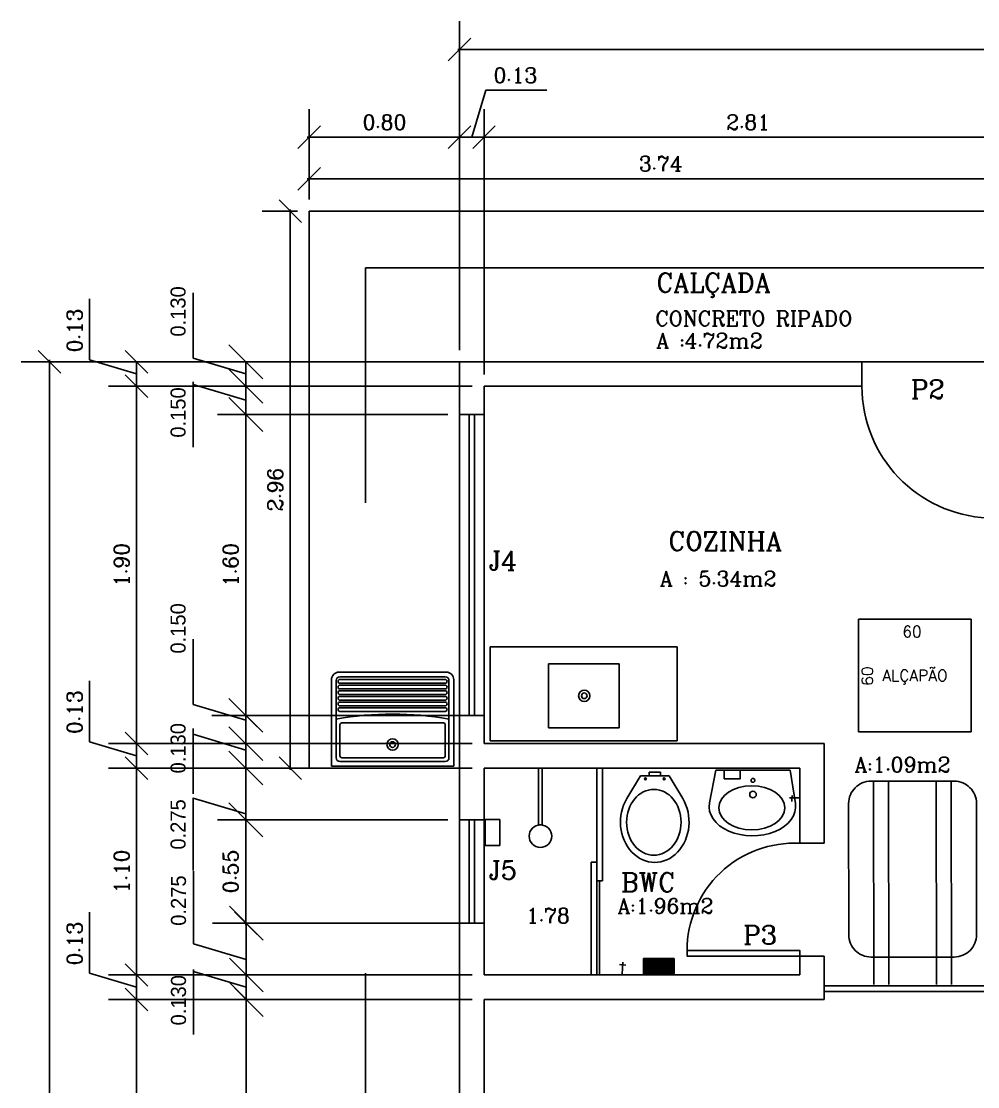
# Model space of a CAD drawing. Extents: x -49 to 264, y -41 to 22.
# Drawn here: x -48.51 to -43.42, y 14.95 to 20.61 of the extents above; entities that cross this region are included whole.
import ezdxf

# ---------------------------------------------------------------- set-up
doc = ezdxf.new("R2010")
doc.units = 0
doc.header["$LTSCALE"] = 20
doc.linetypes.add('DASHED2', pattern=[0.375, 0.25, -0.125])
doc.layers.get('0').update_dxf_attribs({"linetype": 'CONTINUOUS'})
doc.layers.get('DEFPOINTS').update_dxf_attribs({"linetype": 'CONTINUOUS'})
for name, color, linetype in [('CAIXADÁGUA', 244, 'CONTINUOUS'), ('COTA', 244, 'CONTINUOUS'), ('EQUIPAMENTOS', 1, 'CONTINUOUS'), ('JANELA', 1, 'CONTINUOUS'), ('MADEIRAMENTO', 1, 'CONTINUOUS'), ('PAREDE', 7, 'CONTINUOUS'), ('PIA', 1, 'CONTINUOUS'), ('PISO', 30, 'CONTINUOUS'), ('PORTA', 1, 'CONTINUOUS'), ('TANQUE', 1, 'CONTINUOUS'), ('TEXTO', 1, 'CONTINUOUS'), ('VASO', 1, 'CONTINUOUS'), ('VISTAL', 30, 'CONTINUOUS')]:
    doc.layers.add(name, color=color, linetype=linetype)
doc.styles.add('ROMANC', font='ROMANC.SHX')
doc.dimstyles.get("Standard").update_dxf_attribs({"dimtxt": 0.08, "dimasz": 0.12, "dimexe": 0.15, "dimexo": 0.0625, "dimgap": 0.04, "dimtad": 1, "dimzin": 0, "dimtxsty": 'ROMANC', "dimblk1": 'OBLIQUE', "dimblk2": 'OBLIQUE', "dimsah": 1, "dimcen": 0.09, "dimdle": 0.01, "dimclrd": 30, "dimclre": 30, "dimclrt": 244, "dimazin": 3, "dimtfac": 1, "dimtdec": 3, "dimtofl": 0, "dimtmove": 0, "dimatfit": 3, "dimtolj": 1, "dimtzin": 0})

# ---------------------------------------------------------------- blocks, each defined once
blk = doc.blocks.new('_OBLIQUE')
at = {"color": 0, "linetype": 'BYBLOCK'}
blk.add_line((-0.5, -0.5), (0.5, 0.5), dxfattribs=at)
blk = doc.blocks.new('*D241')
at = {"color": 30, "linetype": 'BYBLOCK'}
for p, q in [((-46.1428, 18.8044), (-48.5056, 18.8044)), ((-48.3556, 10.7944), (-48.3556, 18.8144)), ((-46.1428, 10.8044), (-48.5056, 10.8044))]:
    blk.add_line(p, q, dxfattribs=at)
at = {"layer": 'DEFPOINTS', "color": 0, "linetype": 'BYBLOCK'}
for p in [(-48.3556, 18.8044), (-46.0803, 18.8044), (-46.0803, 10.8044)]:
    blk.add_point(p, dxfattribs=at)
at = {"color": 30, "linetype": 'BYBLOCK', "xscale": 0.12, "yscale": 0.12, "zscale": 0.12}
for p, rotation in [((-48.3556, 18.8044), 90), ((-48.3556, 10.8044), 270)]:
    blk.add_blockref('_OBLIQUE', p, dxfattribs=dict(at, rotation=rotation))
at = {"color": 244, "linetype": 'BYBLOCK', "insert": (-48.4356, 14.8044), "char_height": 0.08, "attachment_point": 5, "rotation": 90, "style": 'ROMANC'}
blk.add_mtext('\\A1;8.00', dxfattribs=at)
blk = doc.blocks.new('*D235')
at = {"color": 30, "linetype": 'BYBLOCK'}
for p, q in [((-46.1068, 15.4144), (-48.0425, 15.4144)), ((-47.8925, 10.9244), (-47.8925, 15.4244))]:
    blk.add_line(p, q, dxfattribs=at)
at = {"layer": 'DEFPOINTS', "color": 0, "linetype": 'BYBLOCK'}
for p in [(-47.8925, 15.4144), (-46.0443, 15.4144), (-46.0443, 10.9344)]:
    blk.add_point(p, dxfattribs=at)
at = {"color": 30, "linetype": 'BYBLOCK', "xscale": 0.12, "yscale": 0.12, "zscale": 0.12}
for p, rotation in [((-47.8925, 15.4144), 90), ((-47.8925, 10.9344), 270)]:
    blk.add_blockref('_OBLIQUE', p, dxfattribs=dict(at, rotation=rotation))
at = {"color": 244, "linetype": 'BYBLOCK', "insert": (-47.9725, 13.1744), "char_height": 0.08, "attachment_point": 5, "rotation": 90, "style": 'ROMANC'}
blk.add_mtext('\\A1;4.48', dxfattribs=at)
blk = doc.blocks.new('*D275')
at = {"color": 30, "linetype": 'BYBLOCK'}
for p, q in [((11.7914, 13.0844), (12.4595, 13.0844)), ((12.3095, 13.0944), (12.3095, 10.9244)), ((11.7914, 10.9344), (12.4595, 10.9344)), ((-46.1743, 10.7419), (-46.1743, 9.2333)), ((-40.1743, 10.7419), (-40.1743, 9.2333)), ((-46.1843, 9.3833), (-40.1643, 9.3833))]:
    blk.add_line(p, q, dxfattribs=at)
at = {"layer": 'DEFPOINTS', "color": 0, "linetype": 'BYBLOCK'}
for p in [(22.4846, 17.9057), (22.6402, 17.9057), (6.4237, 15.5444), (8.1037, 15.5444), (8.1037, 15.5444), (22.6402, 15.4757), (11.4914, 13.0844), (11.4914, 10.9344), (12.3095, 10.9344), (-46.1743, 10.8044), (-40.1743, 10.8044), (-40.1743, 9.3833)]:
    blk.add_point(p, dxfattribs=at)
at = {"color": 30, "linetype": 'BYBLOCK', "xscale": 0.12, "yscale": 0.12, "zscale": 0.12}
for p, rotation in [((12.3095, 13.0844), 90), ((12.3095, 10.9344), 270), ((-46.1743, 9.3833), 180)]:
    blk.add_blockref('_OBLIQUE', p, dxfattribs=dict(at, rotation=rotation))
blk.add_blockref('_OBLIQUE', (-40.1743, 9.3833), dxfattribs=at)
at = {"color": 244, "linetype": 'BYBLOCK', "char_height": 0.08, "attachment_point": 5, "rotation": 90, "style": 'ROMANC'}
for s, insert in [('\\A1;2.43', (22.4046, 16.6907)), ('\\A1;2.15', (12.2295, 12.0094))]:
    blk.add_mtext(s, dxfattribs=dict(at, insert=insert))
at = {"color": 244, "linetype": 'BYBLOCK', "char_height": 0.08, "attachment_point": 5, "style": 'ROMANC'}
for s, insert in [('\\A1;1.68', (7.2637, 15.6244)), ('\\A1;6.00', (-43.1743, 9.4633))]:
    blk.add_mtext(s, dxfattribs=dict(at, insert=insert))
blk = doc.blocks.new('*D240')
at = {"color": 30, "linetype": 'BYBLOCK'}
for p, q in [((-48.1425, 18.8144), (-48.1425, 19.1382)), ((-47.8925, 18.7394), (-48.1425, 18.8144)), ((-46.2368, 18.8044), (-48.0425, 18.8044)), ((-47.8925, 18.6644), (-47.8925, 18.8044))]:
    blk.add_line(p, q, dxfattribs=at)
at = {"layer": 'DEFPOINTS', "color": 0, "linetype": 'BYBLOCK'}
for p in [(-47.8925, 18.8044), (-46.1743, 18.8044), (-46.0443, 18.6744)]:
    blk.add_point(p, dxfattribs=at)
at = {"color": 30, "linetype": 'BYBLOCK', "xscale": 0.12, "yscale": 0.12, "zscale": 0.12}
for p, rotation in [((-47.8925, 18.8044), 90), ((-47.8925, 18.6744), 270)]:
    blk.add_blockref('_OBLIQUE', p, dxfattribs=dict(at, rotation=rotation))
at = {"color": 244, "linetype": 'BYBLOCK', "insert": (-48.2225, 18.8544), "char_height": 0.08, "attachment_point": 4, "rotation": 90, "style": 'ROMANC'}
blk.add_mtext('\\A1;0.13', dxfattribs=at)
blk = doc.blocks.new('*D239')
at = {"color": 30, "linetype": 'BYBLOCK'}
for p, q in [((-46.1068, 18.6744), (-48.0425, 18.6744)), ((-47.8925, 16.7644), (-47.8925, 18.6844))]:
    blk.add_line(p, q, dxfattribs=at)
at = {"layer": 'DEFPOINTS', "color": 0, "linetype": 'BYBLOCK'}
for p in [(-47.8925, 18.6744), (-46.0443, 18.6744), (-46.0443, 16.7744)]:
    blk.add_point(p, dxfattribs=at)
at = {"color": 30, "linetype": 'BYBLOCK', "xscale": 0.12, "yscale": 0.12, "zscale": 0.12}
for p, rotation in [((-47.8925, 18.6744), 90), ((-47.8925, 16.7744), 270)]:
    blk.add_blockref('_OBLIQUE', p, dxfattribs=dict(at, rotation=rotation))
at = {"color": 244, "linetype": 'BYBLOCK', "insert": (-47.9725, 17.7244), "char_height": 0.08, "attachment_point": 5, "rotation": 90, "style": 'ROMANC'}
blk.add_mtext('\\A1;1.90', dxfattribs=at)
blk = doc.blocks.new('*D238')
at = {"color": 30, "linetype": 'BYBLOCK'}
for p, q in [((-48.1425, 16.7844), (-48.1425, 17.1082)), ((-47.8925, 16.7094), (-48.1425, 16.7844)), ((-46.1068, 16.7744), (-48.0425, 16.7744)), ((-47.8925, 16.6344), (-47.8925, 16.7744))]:
    blk.add_line(p, q, dxfattribs=at)
at = {"layer": 'DEFPOINTS', "color": 0, "linetype": 'BYBLOCK'}
for p in [(-47.8925, 16.7744), (-46.0443, 16.7744), (-46.0443, 16.6444)]:
    blk.add_point(p, dxfattribs=at)
at = {"color": 30, "linetype": 'BYBLOCK', "xscale": 0.12, "yscale": 0.12, "zscale": 0.12}
for p, rotation in [((-47.8925, 16.7744), 90), ((-47.8925, 16.6444), 270)]:
    blk.add_blockref('_OBLIQUE', p, dxfattribs=dict(at, rotation=rotation))
at = {"color": 244, "linetype": 'BYBLOCK', "insert": (-48.2225, 16.8244), "char_height": 0.08, "attachment_point": 4, "rotation": 90, "style": 'ROMANC'}
blk.add_mtext('\\A1;0.13', dxfattribs=at)
blk = doc.blocks.new('*D237')
at = {"color": 30, "linetype": 'BYBLOCK'}
for p, q in [((-47.8925, 15.5344), (-47.8925, 16.6544)), ((-46.1068, 16.6444), (-48.0425, 16.6444))]:
    blk.add_line(p, q, dxfattribs=at)
at = {"layer": 'DEFPOINTS', "color": 0, "linetype": 'BYBLOCK'}
for p in [(-47.8925, 16.6444), (-46.0443, 16.6444), (-46.0443, 15.5444)]:
    blk.add_point(p, dxfattribs=at)
at = {"color": 30, "linetype": 'BYBLOCK', "xscale": 0.12, "yscale": 0.12, "zscale": 0.12}
for p, rotation in [((-47.8925, 16.6444), 90), ((-47.8925, 15.5444), 270)]:
    blk.add_blockref('_OBLIQUE', p, dxfattribs=dict(at, rotation=rotation))
at = {"color": 244, "linetype": 'BYBLOCK', "insert": (-47.9725, 16.0944), "char_height": 0.08, "attachment_point": 5, "rotation": 90, "style": 'ROMANC'}
blk.add_mtext('\\A1;1.10', dxfattribs=at)
blk = doc.blocks.new('*D236')
at = {"color": 30, "linetype": 'BYBLOCK'}
for p, q in [((-48.1425, 15.5544), (-48.1425, 15.8782)), ((-47.8925, 15.4794), (-48.1425, 15.5544)), ((-46.1068, 15.5444), (-48.0425, 15.5444)), ((-47.8925, 15.4044), (-47.8925, 15.5444))]:
    blk.add_line(p, q, dxfattribs=at)
at = {"layer": 'DEFPOINTS', "color": 0, "linetype": 'BYBLOCK'}
for p in [(-47.8925, 15.5444), (-46.0443, 15.5444), (-46.0443, 15.4144)]:
    blk.add_point(p, dxfattribs=at)
at = {"color": 30, "linetype": 'BYBLOCK', "xscale": 0.12, "yscale": 0.12, "zscale": 0.12}
for p, rotation in [((-47.8925, 15.5444), 90), ((-47.8925, 15.4144), 270)]:
    blk.add_blockref('_OBLIQUE', p, dxfattribs=dict(at, rotation=rotation))
at = {"color": 244, "linetype": 'BYBLOCK', "insert": (-48.2225, 15.5944), "char_height": 0.08, "attachment_point": 4, "rotation": 90, "style": 'ROMANC'}
blk.add_mtext('\\A1;0.13', dxfattribs=at)
blk = doc.blocks.new('*D232')
at = {"color": 30, "linetype": 'BYBLOCK'}
for p, q in [((-46.2368, 18.5244), (-47.4613, 18.5244)), ((-47.3113, 16.9144), (-47.3113, 18.5344))]:
    blk.add_line(p, q, dxfattribs=at)
at = {"layer": 'DEFPOINTS', "color": 0, "linetype": 'BYBLOCK'}
for p in [(-47.3113, 18.5244), (-46.1743, 18.5244), (-46.0943, 16.9244)]:
    blk.add_point(p, dxfattribs=at)
at = {"color": 30, "linetype": 'BYBLOCK', "xscale": 0.12, "yscale": 0.12, "zscale": 0.12}
for p, rotation in [((-47.3113, 18.5244), 90), ((-47.3113, 16.9244), 270)]:
    blk.add_blockref('_OBLIQUE', p, dxfattribs=dict(at, rotation=rotation))
at = {"color": 244, "linetype": 'BYBLOCK', "insert": (-47.3913, 17.7244), "char_height": 0.08, "attachment_point": 5, "rotation": 90, "style": 'ROMANC'}
blk.add_mtext('\\A1;1.60', dxfattribs=at)
blk = doc.blocks.new('*D231')
at = {"color": 30, "linetype": 'BYBLOCK'}
for p, q in [((-46.2368, 16.3694), (-47.4613, 16.3694)), ((-47.3113, 15.8094), (-47.3113, 16.3794)), ((-46.2368, 15.8194), (-47.4613, 15.8194))]:
    blk.add_line(p, q, dxfattribs=at)
at = {"layer": 'DEFPOINTS', "color": 0, "linetype": 'BYBLOCK'}
for p in [(-47.3113, 16.3694), (-46.1743, 16.3694), (-46.1743, 15.8194)]:
    blk.add_point(p, dxfattribs=at)
at = {"color": 30, "linetype": 'BYBLOCK', "xscale": 0.12, "yscale": 0.12, "zscale": 0.12}
for p, rotation in [((-47.3113, 16.3694), 90), ((-47.3113, 15.8194), 270)]:
    blk.add_blockref('_OBLIQUE', p, dxfattribs=dict(at, rotation=rotation))
at = {"color": 244, "linetype": 'BYBLOCK', "insert": (-47.3913, 16.0944), "char_height": 0.08, "attachment_point": 5, "rotation": 90, "style": 'ROMANC'}
blk.add_mtext('\\A1;0.55', dxfattribs=at)
blk = doc.blocks.new('*D230')
at = {"color": 30, "linetype": 'BYBLOCK'}
for p, q in [((-46.1068, 15.4144), (-47.4591, 15.4144)), ((-47.3091, 13.8244), (-47.3091, 15.4244))]:
    blk.add_line(p, q, dxfattribs=at)
at = {"layer": 'DEFPOINTS', "color": 0, "linetype": 'BYBLOCK'}
for p in [(-47.3091, 15.4144), (-46.0443, 15.4144), (-46.1743, 13.8344)]:
    blk.add_point(p, dxfattribs=at)
at = {"color": 30, "linetype": 'BYBLOCK', "xscale": 0.12, "yscale": 0.12, "zscale": 0.12}
for p, rotation in [((-47.3091, 15.4144), 90), ((-47.3091, 13.8344), 270)]:
    blk.add_blockref('_OBLIQUE', p, dxfattribs=dict(at, rotation=rotation))
at = {"color": 244, "linetype": 'BYBLOCK', "insert": (-47.3891, 14.6244), "char_height": 0.08, "attachment_point": 5, "rotation": 90, "style": 'ROMANC'}
blk.add_mtext('\\A1;1.58', dxfattribs=at)
blk = doc.blocks.new('*D226')
at = {"color": 30, "linetype": 'BYBLOCK'}
for p, q in [((-46.1743, 18.9282), (-46.1743, 20.6144)), ((-40.1743, 18.9282), (-40.1743, 20.6144)), ((-46.1843, 20.4644), (-40.1643, 20.4644))]:
    blk.add_line(p, q, dxfattribs=at)
at = {"layer": 'DEFPOINTS', "color": 0, "linetype": 'BYBLOCK'}
for p in [(-40.1743, 20.4644), (-46.1743, 18.8657), (-40.1743, 18.8657)]:
    blk.add_point(p, dxfattribs=at)
at = {"color": 30, "linetype": 'BYBLOCK', "xscale": 0.12, "yscale": 0.12, "zscale": 0.12, "rotation": 180}
blk.add_blockref('_OBLIQUE', (-46.1743, 20.4644), dxfattribs=at)
at = {"color": 30, "linetype": 'BYBLOCK', "xscale": 0.12, "yscale": 0.12, "zscale": 0.12}
blk.add_blockref('_OBLIQUE', (-40.1743, 20.4644), dxfattribs=at)
at = {"color": 244, "linetype": 'BYBLOCK', "insert": (-43.1743, 20.5444), "char_height": 0.08, "attachment_point": 5, "style": 'ROMANC'}
blk.add_mtext('\\A1;6.00', dxfattribs=at)
blk = doc.blocks.new('*D221')
at = {"color": 30, "linetype": 'BYBLOCK'}
for p, q in [((-46.1093, 19.9979), (-46.0343, 20.2479)), ((-46.0343, 20.2479), (-45.7105, 20.2479)), ((-46.0443, 18.7369), (-46.0443, 20.1479)), ((-46.1843, 19.9979), (-46.0443, 19.9979))]:
    blk.add_line(p, q, dxfattribs=at)
at = {"layer": 'DEFPOINTS', "color": 0, "linetype": 'BYBLOCK'}
for p in [(-46.0443, 19.9979), (-46.1743, 18.8044), (-46.0443, 18.6744)]:
    blk.add_point(p, dxfattribs=at)
at = {"color": 30, "linetype": 'BYBLOCK', "xscale": 0.12, "yscale": 0.12, "zscale": 0.12, "rotation": 180}
blk.add_blockref('_OBLIQUE', (-46.1743, 19.9979), dxfattribs=at)
at = {"color": 30, "linetype": 'BYBLOCK', "xscale": 0.12, "yscale": 0.12, "zscale": 0.12}
blk.add_blockref('_OBLIQUE', (-46.0443, 19.9979), dxfattribs=at)
at = {"color": 244, "linetype": 'BYBLOCK', "insert": (-45.9943, 20.3279), "char_height": 0.08, "attachment_point": 4, "style": 'ROMANC'}
blk.add_mtext('\\A1;0.13', dxfattribs=at)
blk = doc.blocks.new('*D220')
at = {"color": 30, "linetype": 'BYBLOCK'}
for p, q in [((-46.9743, 19.6669), (-46.9743, 20.1479)), ((-46.1743, 18.8669), (-46.1743, 20.1479)), ((-46.9843, 19.9979), (-46.1643, 19.9979))]:
    blk.add_line(p, q, dxfattribs=at)
at = {"layer": 'DEFPOINTS', "color": 0, "linetype": 'BYBLOCK'}
for p in [(-46.1743, 19.9979), (-46.9743, 19.6044), (-46.1743, 18.8044)]:
    blk.add_point(p, dxfattribs=at)
at = {"color": 30, "linetype": 'BYBLOCK', "xscale": 0.12, "yscale": 0.12, "zscale": 0.12, "rotation": 180}
blk.add_blockref('_OBLIQUE', (-46.9743, 19.9979), dxfattribs=at)
at = {"color": 30, "linetype": 'BYBLOCK', "xscale": 0.12, "yscale": 0.12, "zscale": 0.12}
blk.add_blockref('_OBLIQUE', (-46.1743, 19.9979), dxfattribs=at)
at = {"color": 244, "linetype": 'BYBLOCK', "insert": (-46.5743, 20.0779), "char_height": 0.08, "attachment_point": 5, "style": 'ROMANC'}
blk.add_mtext('\\A1;0.80', dxfattribs=at)
blk = doc.blocks.new('*D219')
at = {"color": 30, "linetype": 'BYBLOCK'}
for p, q in [((-46.9743, 19.6669), (-46.9743, 19.927)), ((-43.2343, 19.6669), (-43.2343, 19.927)), ((-46.9843, 19.777), (-43.2243, 19.777))]:
    blk.add_line(p, q, dxfattribs=at)
at = {"layer": 'DEFPOINTS', "color": 0, "linetype": 'BYBLOCK'}
for p in [(-43.2343, 19.777), (-46.9743, 19.6044), (-43.2343, 19.6044)]:
    blk.add_point(p, dxfattribs=at)
at = {"color": 30, "linetype": 'BYBLOCK', "xscale": 0.12, "yscale": 0.12, "zscale": 0.12, "rotation": 180}
blk.add_blockref('_OBLIQUE', (-46.9743, 19.777), dxfattribs=at)
at = {"color": 30, "linetype": 'BYBLOCK', "xscale": 0.12, "yscale": 0.12, "zscale": 0.12}
blk.add_blockref('_OBLIQUE', (-43.2343, 19.777), dxfattribs=at)
at = {"color": 244, "linetype": 'BYBLOCK', "insert": (-45.1043, 19.857), "char_height": 0.08, "attachment_point": 5, "style": 'ROMANC'}
blk.add_mtext('\\A1;3.74', dxfattribs=at)
blk = doc.blocks.new('*D261')
at = {"color": 30, "linetype": 'BYBLOCK'}
for p, q in [((-47.0368, 19.6044), (-47.2249, 19.6044)), ((-47.0749, 16.6344), (-47.0749, 19.6144)), ((-47.0368, 16.6444), (-47.2249, 16.6444))]:
    blk.add_line(p, q, dxfattribs=at)
at = {"layer": 'DEFPOINTS', "color": 0, "linetype": 'BYBLOCK'}
for p in [(-47.0749, 19.6044), (-46.9743, 19.6044), (-46.9743, 16.6444)]:
    blk.add_point(p, dxfattribs=at)
at = {"color": 30, "linetype": 'BYBLOCK', "xscale": 0.12, "yscale": 0.12, "zscale": 0.12}
for p, rotation in [((-47.0749, 19.6044), 90), ((-47.0749, 16.6444), 270)]:
    blk.add_blockref('_OBLIQUE', p, dxfattribs=dict(at, rotation=rotation))
at = {"color": 244, "linetype": 'BYBLOCK', "insert": (-47.1549, 18.1244), "char_height": 0.08, "attachment_point": 5, "rotation": 90, "style": 'ROMANC'}
blk.add_mtext('\\A1;2.96', dxfattribs=at)
blk = doc.blocks.new('*X35')
at = {"color": 0, "linetype": 'CONTINUOUS'}
for p, q in [((247.7267, -42.9666), (247.8058, -42.8875)), ((247.7267, -42.9649), (247.8041, -42.8875)), ((247.7267, -42.9631), (247.8023, -42.8875)), ((247.7267, -42.9613), (247.8005, -42.8875)), ((247.7267, -42.9596), (247.7988, -42.8875)), ((247.7267, -42.9578), (247.797, -42.8875)), ((247.7267, -42.956), (247.7952, -42.8875)), ((247.7267, -42.9543), (247.7935, -42.8875)), ((247.7267, -42.9525), (247.7917, -42.8875)), ((247.7267, -42.9507), (247.7899, -42.8875)), ((247.7267, -42.949), (247.7882, -42.8875)), ((247.7267, -42.9472), (247.7864, -42.8875)), ((247.7267, -42.9454), (247.7846, -42.8875)), ((247.7267, -42.9437), (247.7829, -42.8875)), ((247.7267, -42.9419), (247.7811, -42.8875)), ((247.7267, -42.9401), (247.7793, -42.8875)), ((247.7267, -42.9384), (247.7775, -42.8875)), ((247.7267, -42.9366), (247.7758, -42.8875)), ((247.7267, -42.9348), (247.774, -42.8875)), ((247.7267, -42.9331), (247.7722, -42.8875)), ((247.7267, -42.9313), (247.7705, -42.8875)), ((247.7267, -42.9295), (247.7687, -42.8875)), ((247.7267, -42.9277), (247.7669, -42.8875)), ((247.7267, -42.926), (247.7652, -42.8875)), ((247.7267, -42.9242), (247.7634, -42.8875)), ((247.7267, -42.9224), (247.7616, -42.8875)), ((247.7267, -42.9207), (247.7599, -42.8875)), ((247.7267, -42.9189), (247.7581, -42.8875)), ((247.7267, -42.9171), (247.7563, -42.8875)), ((247.7267, -42.9154), (247.7546, -42.8875)), ((247.7267, -42.9136), (247.7528, -42.8875)), ((247.7267, -42.9118), (247.751, -42.8875)), ((247.7267, -42.9101), (247.7493, -42.8875)), ((247.7267, -42.9083), (247.7475, -42.8875)), ((247.7267, -42.9065), (247.7457, -42.8875)), ((247.7267, -42.9048), (247.744, -42.8875)), ((247.7267, -42.903), (247.7422, -42.8875)), ((247.7267, -42.9012), (247.7404, -42.8875)), ((247.7267, -42.8995), (247.7387, -42.8875)), ((247.7267, -42.8977), (247.7369, -42.8875)), ((247.7267, -42.8959), (247.7351, -42.8875)), ((247.7267, -42.8942), (247.7334, -42.8875)), ((247.7267, -42.8924), (247.7316, -42.8875)), ((247.7267, -42.8906), (247.7298, -42.8875)), ((247.7267, -42.8889), (247.7281, -42.8875)), ((247.7278, -42.9673), (247.8076, -42.8875)), ((247.7296, -42.9673), (247.8094, -42.8875)), ((247.7314, -42.9673), (247.8111, -42.8875)), ((247.7332, -42.9673), (247.8129, -42.8875)), ((247.7349, -42.9673), (247.8147, -42.8875)), ((247.7367, -42.9673), (247.8164, -42.8875)), ((247.7385, -42.9673), (247.8182, -42.8875)), ((247.7402, -42.9673), (247.82, -42.8875)), ((247.742, -42.9673), (247.8217, -42.8875)), ((247.7438, -42.9673), (247.8235, -42.8875)), ((247.7455, -42.9673), (247.8253, -42.8875)), ((247.7473, -42.9673), (247.827, -42.8875)), ((247.7491, -42.9673), (247.8288, -42.8875)), ((247.7508, -42.9673), (247.8306, -42.8875)), ((247.7526, -42.9673), (247.8323, -42.8875)), ((247.7544, -42.9673), (247.8341, -42.8875)), ((247.7561, -42.9673), (247.8359, -42.8875)), ((247.7579, -42.9673), (247.8377, -42.8875)), ((247.7597, -42.9673), (247.8394, -42.8875)), ((247.7614, -42.9673), (247.8412, -42.8875)), ((247.7632, -42.9673), (247.843, -42.8875)), ((247.765, -42.9673), (247.8447, -42.8875)), ((247.7667, -42.9673), (247.8465, -42.8875)), ((247.7685, -42.9673), (247.8483, -42.8875)), ((247.7703, -42.9673), (247.85, -42.8875)), ((247.772, -42.9673), (247.8518, -42.8875)), ((247.7738, -42.9673), (247.8536, -42.8875)), ((247.7756, -42.9673), (247.8553, -42.8875)), ((247.7773, -42.9673), (247.8571, -42.8875)), ((247.7791, -42.9673), (247.8589, -42.8875)), ((247.7809, -42.9673), (247.8606, -42.8875)), ((247.7826, -42.9673), (247.8624, -42.8875)), ((247.7844, -42.9673), (247.8642, -42.8875)), ((247.7862, -42.9673), (247.8659, -42.8875)), ((247.788, -42.9673), (247.8677, -42.8875)), ((247.7897, -42.9673), (247.8695, -42.8875)), ((247.7915, -42.9673), (247.8712, -42.8875)), ((247.7933, -42.9673), (247.873, -42.8875)), ((247.795, -42.9673), (247.8748, -42.8875)), ((247.7968, -42.9673), (247.8765, -42.8875)), ((247.7986, -42.9673), (247.8783, -42.8875)), ((247.8003, -42.9673), (247.8801, -42.8875)), ((247.8021, -42.9673), (247.8818, -42.8875)), ((247.8039, -42.9673), (247.8836, -42.8875)), ((247.8056, -42.9673), (247.8854, -42.8875)), ((247.8074, -42.9673), (247.8871, -42.8875)), ((247.8092, -42.9673), (247.8889, -42.8875)), ((247.8109, -42.9673), (247.8901, -42.8882)), ((247.8127, -42.9673), (247.8901, -42.8899)), ((247.8145, -42.9673), (247.8901, -42.8917)), ((247.8162, -42.9673), (247.8901, -42.8935)), ((247.818, -42.9673), (247.8901, -42.8952)), ((247.8198, -42.9673), (247.8901, -42.897)), ((247.8215, -42.9673), (247.8901, -42.8988)), ((247.8233, -42.9673), (247.8901, -42.9005)), ((247.8251, -42.9673), (247.8901, -42.9023)), ((247.8268, -42.9673), (247.8901, -42.9041)), ((247.8286, -42.9673), (247.8901, -42.9058)), ((247.8304, -42.9673), (247.8901, -42.9076)), ((247.8321, -42.9673), (247.8901, -42.9094)), ((247.8339, -42.9673), (247.8901, -42.9111)), ((247.8357, -42.9673), (247.8901, -42.9129)), ((247.8374, -42.9673), (247.8901, -42.9147)), ((247.8392, -42.9673), (247.8901, -42.9164)), ((247.841, -42.9673), (247.8901, -42.9182)), ((247.8428, -42.9673), (247.8901, -42.92)), ((247.8445, -42.9673), (247.8901, -42.9217)), ((247.8463, -42.9673), (247.8901, -42.9235)), ((247.8481, -42.9673), (247.8901, -42.9253)), ((247.8498, -42.9673), (247.8901, -42.927)), ((247.8516, -42.9673), (247.8901, -42.9288)), ((247.8534, -42.9673), (247.8901, -42.9306)), ((247.8551, -42.9673), (247.8901, -42.9323)), ((247.8569, -42.9673), (247.8901, -42.9341)), ((247.8587, -42.9673), (247.8901, -42.9359)), ((247.8604, -42.9673), (247.8901, -42.9377)), ((247.8622, -42.9673), (247.8901, -42.9394)), ((247.864, -42.9673), (247.8901, -42.9412)), ((247.8657, -42.9673), (247.8901, -42.943)), ((247.8675, -42.9673), (247.8901, -42.9447)), ((247.8693, -42.9673), (247.8901, -42.9465)), ((247.871, -42.9673), (247.8901, -42.9483)), ((247.8728, -42.9673), (247.8901, -42.95)), ((247.8746, -42.9673), (247.8901, -42.9518)), ((247.8763, -42.9673), (247.8901, -42.9536)), ((247.8781, -42.9673), (247.8901, -42.9553)), ((247.8799, -42.9673), (247.8901, -42.9571)), ((247.8816, -42.9673), (247.8901, -42.9589)), ((247.8834, -42.9673), (247.8901, -42.9606)), ((247.8852, -42.9673), (247.8901, -42.9624)), ((247.8869, -42.9673), (247.8901, -42.9642)), ((247.8887, -42.9673), (247.8901, -42.9659))]:
    blk.add_line(p, q, dxfattribs=at)
blk = doc.blocks.new('*D222')
at = {"color": 30, "linetype": 'BYBLOCK'}
for p, q in [((-43.2343, 18.7369), (-43.2343, 20.1479)), ((-46.0543, 19.9979), (-43.2243, 19.9979))]:
    blk.add_line(p, q, dxfattribs=at)
at = {"layer": 'DEFPOINTS', "color": 0, "linetype": 'BYBLOCK'}
for p in [(-43.2343, 19.9979), (-46.0443, 18.6744), (-43.2343, 18.6744)]:
    blk.add_point(p, dxfattribs=at)
at = {"color": 30, "linetype": 'BYBLOCK', "xscale": 0.12, "yscale": 0.12, "zscale": 0.12, "rotation": 180}
blk.add_blockref('_OBLIQUE', (-46.0443, 19.9979), dxfattribs=at)
at = {"color": 30, "linetype": 'BYBLOCK', "xscale": 0.12, "yscale": 0.12, "zscale": 0.12}
blk.add_blockref('_OBLIQUE', (-43.2343, 19.9979), dxfattribs=at)
at = {"color": 244, "linetype": 'BYBLOCK', "insert": (-44.6393, 20.0779), "char_height": 0.08, "attachment_point": 5, "style": 'ROMANC'}
blk.add_mtext('\\A1;2.81', dxfattribs=at)

msp = doc.modelspace()

# ---------------------------------------------------------------- linework, layer by layer
at = {"color": 30, "linetype": 'BYBLOCK'}
for p, q in [((-47.5913, 18.8234), (-47.5913, 19.17)), ((-47.3113, 18.7394), (-47.5913, 18.8234)), ((-46.2368, 18.8044), (-47.4913, 18.8044)), ((-47.3113, 18.6744), (-47.3113, 18.8044)), ((-47.5913, 18.3506), (-47.5913, 18.6973)), ((-47.3113, 18.5994), (-47.5913, 18.6834)), ((-46.1068, 18.6744), (-47.4913, 18.6744)), ((-47.3113, 18.5244), (-47.3113, 18.6744)), ((-47.5913, 16.9831), (-47.5913, 17.3298)), ((-47.3113, 16.8991), (-47.5913, 16.9831)), ((-46.1568, 16.9244), (-47.4913, 16.9244)), ((-47.3113, 16.7744), (-47.3113, 16.9244)), ((-47.5913, 16.5074), (-47.5913, 16.8541)), ((-47.3113, 16.7404), (-47.5913, 16.8244)), ((-46.1068, 16.7744), (-47.4913, 16.7744)), ((-47.3113, 16.6444), (-47.3113, 16.7744)), ((-46.1068, 16.6444), (-47.4913, 16.6444)), ((-47.3113, 16.3694), (-47.3113, 16.6444)), ((-47.5913, 16.0997), (-47.5913, 16.4864)), ((-47.3113, 16.4012), (-47.5913, 16.4852)), ((-47.5891, 15.7099), (-47.5891, 16.0966)), ((-46.1068, 15.8194), (-47.4891, 15.8194)), ((-47.3091, 15.5444), (-47.3091, 15.8194)), ((-47.3091, 15.6259), (-47.5891, 15.7099)), ((-47.5891, 15.2277), (-47.5891, 15.5743)), ((-47.3091, 15.4794), (-47.5891, 15.5634)), ((-46.1068, 15.5444), (-47.4891, 15.5444)), ((-47.3091, 15.4144), (-47.3091, 15.5444))]:
    msp.add_line(p, q, dxfattribs=at)
at = {"layer": 'CAIXADÁGUA', "color": 1, "linetype": 'DASHED2', "ltscale": 0.3}
for p, q in [((-43.453, 17.4364), (-44.053, 17.4364)), ((-44.053, 17.4364), (-44.053, 16.8364)), ((-43.453, 16.8364), (-43.453, 17.4364)), ((-44.053, 16.8364), (-43.453, 16.8364)), ((-43.9862, 16.5746), (-43.5442, 16.5749)), ((-44.1045, 15.7585), (-44.1051, 16.4554)), ((-43.4251, 16.456), (-43.4245, 15.759)), ((-43.5434, 15.6399), (-43.9854, 15.6396))]:
    msp.add_line(p, q, dxfattribs=at)
at = {"layer": 'CAIXADÁGUA', "color": 1, "linetype": 'CONTINUOUS'}
for p, q in [((-43.9716, 15.4935), (-43.9725, 16.5746)), ((-43.8916, 15.4936), (-43.8925, 16.5746)), ((-43.6384, 15.4935), (-43.6393, 16.5746)), ((-43.5584, 15.4936), (-43.5593, 16.5746))]:
    msp.add_line(p, q, dxfattribs=at)
at = {"layer": 'CAIXADÁGUA', "linetype": 'CONTINUOUS'}
for p, q in [((-44.2343, 15.486), (-43.2343, 15.486)), ((-44.2343, 15.456), (-43.2343, 15.456))]:
    msp.add_line(p, q, dxfattribs=at)
at = {"layer": 'CAIXADÁGUA', "color": 1, "linetype": 'DASHED2', "ltscale": 0.3}
for centre, start, end in [((-43.9861, 16.4556), 90.0501, 180.0501), ((-43.5441, 16.4559), 0.0501, 90.0501), ((-43.9855, 15.7586), 180.0501, 270.0501), ((-43.5435, 15.7589), 270.0501, 0.0501)]:
    msp.add_arc(centre, 0.119, start, end, dxfattribs=at)
at = {"layer": 'DEFPOINTS', "color": 0, "linetype": 'BYBLOCK'}
for p in [(-47.3113, 18.8044), (-46.1743, 18.8044), (-47.3113, 18.6744), (-46.0443, 18.6744), (-46.0443, 18.6744), (-46.1743, 18.5244), (-47.3113, 16.9244), (-46.0943, 16.9244), (-47.3113, 16.7744), (-46.0443, 16.7744), (-46.0443, 16.7744), (-47.3113, 16.6444), (-46.0443, 16.6444), (-46.0443, 16.6444), (-46.1743, 16.3694), (-47.3091, 15.8194), (-46.0743, 15.8126), (-46.0443, 15.8194), (-47.3091, 15.5444), (-46.0443, 15.5444), (-46.0443, 15.5444), (-46.0443, 15.4144)]:
    msp.add_point(p, dxfattribs=at)
at = {"layer": 'EQUIPAMENTOS', "color": 1, "linetype": 'CONTINUOUS'}
for p, q in [((-44.3675, 16.4856), (-44.4201, 16.4853)), ((-44.4065, 16.4661), (-44.406, 16.499)), ((-45.3234, 15.5992), (-45.2906, 15.5968)), ((-45.3105, 15.5491), (-45.306, 15.612))]:
    msp.add_line(p, q, dxfattribs=at)
at = {"layer": 'EQUIPAMENTOS', "linetype": 'CONTINUOUS'}
for p, q in [((-45.4443, 16.1444), (-45.4743, 16.1444)), ((-45.4143, 16.0444), (-45.4443, 16.0444))]:
    msp.add_line(p, q, dxfattribs=at)
at = {"layer": 'EQUIPAMENTOS', "color": 1, "linetype": 'CONTINUOUS'}
msp.add_lwpolyline([(-45.9609, 16.2321), (-45.9609, 16.3706), (-46.0381, 16.3706), (-46.0381, 16.2321)], close=True, dxfattribs=at)
at = {"layer": 'JANELA'}
for p, q in [((-46.1743, 18.2244), (-46.1743, 18.5244)), ((-46.1743, 17.3244), (-46.1743, 16.9244)), ((-46.1743, 16.0694), (-46.1743, 16.3694))]:
    msp.add_line(p, q, dxfattribs=at)
at = {"layer": 'JANELA', "color": 1, "linetype": 'CONTINUOUS'}
for p, q in [((-46.1243, 16.9244), (-46.1243, 18.5244)), ((-46.0943, 16.9244), (-46.0943, 18.5244)), ((-46.0443, 16.9244), (-46.0443, 18.5244)), ((-46.1743, 17.3244), (-46.1743, 18.2244)), ((-46.1243, 15.8194), (-46.1243, 16.3694)), ((-46.0943, 15.8194), (-46.0943, 16.3694)), ((-46.0443, 15.8194), (-46.0443, 16.3694)), ((-46.1743, 15.8194), (-46.1743, 16.0694))]:
    msp.add_line(p, q, dxfattribs=at)
at = {"layer": 'MADEIRAMENTO'}
for p, q in [((-45.7546, 16.3426), (-45.7546, 16.6426)), ((-45.7346, 16.6426), (-45.7346, 16.3426)), ((-44.8113, 16.634), (-44.8451, 16.459)), ((-44.6138, 16.634), (-44.8113, 16.634)), ((-44.6138, 16.634), (-44.4163, 16.634)), ((-44.4163, 16.634), (-44.3882, 16.4554)), ((-45.7346, 16.3426), (-45.7546, 16.3426))]:
    msp.add_line(p, q, dxfattribs=at)
for centre, radius in [((-44.6138, 16.579), 0.01), ((-44.6138, 16.504), 0.0175), ((-45.7446, 16.2826), 0.06)]:
    msp.add_circle(centre, radius, dxfattribs=at)
at = {"layer": 'MADEIRAMENTO', "extrusion": (0, 0, -1)}
msp.add_ellipse((-44.6201, 16.4328), major_axis=(-0.175, 0), ratio=0.671429, dxfattribs=at)
msp.add_ellipse((-44.617, 16.439), major_axis=(-0.23, 0), ratio=0.673913, start_param=3.035992, end_param=6.412243, dxfattribs=at)
at = {"layer": 'PAREDE'}
for p, q in [((-46.1743, 18.8044), (-44.0343, 18.8044)), ((-46.1743, 18.5244), (-46.1743, 18.8044)), ((-44.0343, 18.8044), (-44.0343, 18.6744)), ((-44.0343, 18.6744), (-46.0443, 18.6744)), ((-46.0443, 18.6744), (-46.0443, 18.5244)), ((-46.0443, 18.5244), (-46.1743, 18.5244)), ((-46.1743, 16.3694), (-46.1743, 16.9244)), ((-46.1743, 16.9244), (-46.0443, 16.9244)), ((-46.0443, 16.9244), (-46.0443, 16.7744)), ((-46.0443, 16.7744), (-44.2343, 16.7744)), ((-44.2343, 16.7744), (-44.2343, 16.2444)), ((-44.3643, 16.6444), (-46.0443, 16.6444)), ((-46.0443, 16.6444), (-46.0443, 16.3694)), ((-44.3643, 16.2444), (-44.3643, 16.6444)), ((-46.0443, 16.3694), (-46.1743, 16.3694)), ((-44.2343, 16.2444), (-44.3643, 16.2444)), ((-46.1743, 15.5444), (-46.1743, 15.8194)), ((-46.0443, 15.8194), (-46.1743, 15.8194)), ((-46.0443, 15.8194), (-46.0443, 15.5444)), ((-46.1743, 15.6644), (-46.1743, 15.7944)), ((-46.1743, 13.8344), (-46.1743, 15.6644)), ((-46.0443, 15.6644), (-46.0443, 15.5444)), ((-44.3643, 15.6444), (-44.2343, 15.6444)), ((-44.3643, 15.5444), (-44.3643, 15.6444)), ((-44.2343, 15.6444), (-44.2343, 15.4144)), ((-46.0443, 15.5444), (-44.3643, 15.5444)), ((-46.0443, 15.4144), (-46.0443, 13.8344)), ((-44.2343, 15.4144), (-46.0443, 15.4144))]:
    msp.add_line(p, q, dxfattribs=at)
at = {"layer": 'PIA', "color": 1, "linetype": 'CONTINUOUS'}
for p, q in [((-46.0112, 16.7885), (-46.0112, 17.2885)), ((-46.0112, 17.2885), (-45.0162, 17.2885)), ((-45.0162, 17.2885), (-45.0162, 16.8223)), ((-45.7012, 17.1985), (-45.7012, 16.8585)), ((-45.3262, 17.1985), (-45.7012, 17.1985)), ((-45.3262, 16.8585), (-45.3262, 17.1985)), ((-45.7012, 16.8585), (-45.5112, 16.8585)), ((-45.5112, 16.8585), (-45.3262, 16.8585)), ((-45.0162, 16.8223), (-45.0162, 16.7885)), ((-45.0162, 16.7885), (-46.0112, 16.7885))]:
    msp.add_line(p, q, dxfattribs=at)
for radius in [0.03, 0.015]:
    msp.add_circle((-45.5112, 17.0285), radius, dxfattribs=at)
at = {"layer": 'PISO'}
for p, q in [((-43.2343, 19.6044), (-46.9743, 19.6044)), ((-46.9743, 19.6044), (-46.9743, 16.6444)), ((-43.3343, 18.8044), (-44.0343, 18.8044)), ((-46.1743, 16.6444), (-46.9743, 16.6444))]:
    msp.add_line(p, q, dxfattribs=at)
at = {"layer": 'PISO', "linetype": 'DASHED2'}
for p, q in [((-46.6743, 10.5544), (-46.6743, 19.3044)), ((-44.1965, 19.3044), (-46.6743, 19.3044)), ((-39.6743, 19.3044), (-44.1965, 19.3044))]:
    msp.add_line(p, q, dxfattribs=at)
at = {"layer": 'PISO', "color": 1, "linetype": 'CONTINUOUS'}
for p, q in [((-45.4443, 15.5444), (-45.4443, 16.6444)), ((-45.4143, 16.0444), (-45.4143, 16.6444)), ((-45.4743, 15.5444), (-45.4743, 16.1444)), ((-45.4293, 15.5444), (-45.4293, 16.0444))]:
    msp.add_line(p, q, dxfattribs=at)
at = {"layer": 'PORTA', "color": 1, "linetype": 'CONTINUOUS'}
msp.add_lwpolyline([(-44.3643, 15.6444), (-44.3643, 15.6744), (-44.9643, 15.6744), (-44.9643, 15.6444)], close=True, dxfattribs=at)
for centre, radius, start, end in [((-43.3337, 18.6744), 0.7007, 180, 267.4911), ((-44.3936, 15.6744), 0.5708, 87.0624, 180)]:
    msp.add_arc(centre, radius, start, end, dxfattribs=at)
at = {"layer": 'TANQUE', "color": 244}
for p, q in [((-46.8557, 16.6545), (-46.8557, 17.1145)), ((-46.8307, 16.6995), (-46.8307, 17.1095)), ((-46.8157, 17.1545), (-46.2457, 17.1545)), ((-46.8107, 17.1295), (-46.2507, 17.1295)), ((-46.2307, 17.1153), (-46.2316, 17.1153)), ((-46.2307, 17.1095), (-46.2307, 16.6995)), ((-46.2057, 17.1145), (-46.2057, 16.6545)), ((-46.2057, 16.6545), (-46.8557, 16.6545)), ((-46.2507, 16.6795), (-46.8107, 16.6795))]:
    msp.add_line(p, q, dxfattribs=at)
at = {"layer": 'TANQUE', "color": 30}
for p, q in [((-46.8299, 17.1153), (-46.831, 17.1153)), ((-46.2507, 17.1153), (-46.8107, 17.1153)), ((-46.8307, 17.0953), (-46.831, 17.0953)), ((-46.8307, 17.0853), (-46.831, 17.0853)), ((-46.8307, 17.0653), (-46.831, 17.0653)), ((-46.8307, 17.0553), (-46.831, 17.0553)), ((-46.2507, 17.0953), (-46.8107, 17.0953)), ((-46.2507, 17.0853), (-46.8107, 17.0853)), ((-46.2507, 17.0653), (-46.8107, 17.0653)), ((-46.2507, 17.0553), (-46.8107, 17.0553)), ((-46.8307, 17.0353), (-46.831, 17.0353)), ((-46.8307, 17.0053), (-46.831, 17.0053)), ((-46.8307, 16.9953), (-46.831, 16.9953)), ((-46.2507, 17.0353), (-46.8107, 17.0353)), ((-46.2507, 17.0253), (-46.8107, 17.0253)), ((-46.2507, 17.0053), (-46.8107, 17.0053)), ((-46.2507, 16.9953), (-46.8107, 16.9953)), ((-46.8307, 16.9753), (-46.831, 16.9753)), ((-46.8307, 16.9653), (-46.831, 16.9653)), ((-46.8307, 16.9453), (-46.831, 16.9453)), ((-46.2507, 16.9753), (-46.8107, 16.9753)), ((-46.2507, 16.9653), (-46.8107, 16.9653)), ((-46.2507, 16.9453), (-46.8107, 16.9453)), ((-46.2607, 16.8845), (-46.8007, 16.8845)), ((-46.8107, 16.7095), (-46.8107, 16.8745)), ((-46.2507, 16.8745), (-46.2507, 16.7095)), ((-46.2607, 16.6995), (-46.8007, 16.6995))]:
    msp.add_line(p, q, dxfattribs=at)
for radius in [0.03, 0.015]:
    msp.add_circle((-46.5307, 16.7695), radius, dxfattribs=at)
at = {"layer": 'TANQUE', "color": 244}
for centre, radius, start, end in [((-46.8157, 17.1145), 0.04, 90, 180), ((-46.8107, 17.1095), 0.02, 90, 180), ((-46.2507, 17.1095), 0.02, 0, 90), ((-46.2457, 17.1145), 0.04, 0, 90), ((-46.8007, 16.8745), 0.01, 90, 180), ((-46.2607, 16.8745), 0.01, 0, 90), ((-46.8007, 16.7095), 0.01, 180, 270), ((-46.2607, 16.7095), 0.01, 270, 0), ((-46.8107, 16.6995), 0.02, 180, 270), ((-46.2507, 16.6995), 0.02, 270, 0)]:
    msp.add_arc(centre, radius, start, end, dxfattribs=at)
at = {"layer": 'TANQUE', "color": 30}
for centre, radius, start, end in [((-46.8107, 17.1053), 0.01, 90, 270), ((-46.2507, 17.1053), 0.01, 270, 90), ((-46.8107, 17.0753), 0.01, 90, 270), ((-46.8107, 17.0453), 0.01, 90, 270), ((-46.2507, 17.0753), 0.01, 270, 90), ((-46.2507, 17.0453), 0.01, 270, 90), ((-46.8107, 17.0153), 0.01, 90, 270), ((-46.8107, 16.9853), 0.01, 90, 270), ((-46.2507, 17.0153), 0.01, 270, 90), ((-46.2507, 16.9853), 0.01, 270, 90), ((-46.8107, 16.9553), 0.01, 90, 270), ((-46.2507, 16.9553), 0.01, 270, 90), ((-46.5307, 15.2571), 1.6745, 79.6791, 100.3209)]:
    msp.add_arc(centre, radius, start, end, dxfattribs=at)
at = {"layer": 'VASO', "color": 1}
for p, q in [((-45.2123, 16.6027), (-45.285, 16.4824)), ((-45.1363, 16.6027), (-45.2123, 16.6027)), ((-45.1663, 16.6227), (-45.1063, 16.6227)), ((-45.1663, 16.6027), (-45.1663, 16.6227)), ((-45.1363, 16.6027), (-45.0603, 16.6027)), ((-45.1063, 16.6227), (-45.1063, 16.6027)), ((-45.0603, 16.6027), (-44.9876, 16.4824))]:
    msp.add_line(p, q, dxfattribs=at)
for centre in [(-45.1863, 16.5871), (-45.0863, 16.5871)]:
    msp.add_circle(centre, 0.005, dxfattribs=at)
at = {"layer": 'VASO', "color": 1, "extrusion": (0, 0, -1)}
msp.add_ellipse((-45.1411, 16.3561), major_axis=(0, -0.175), ratio=0.828571, dxfattribs=at)
msp.add_ellipse((-45.1363, 16.3577), major_axis=(0, -0.215), ratio=0.848837, start_param=-2.189281, end_param=2.189281, dxfattribs=at)
at = {"layer": 'VISTAL', "color": 1, "linetype": 'CONTINUOUS'}
msp.add_lwpolyline([(-44.7664, 16.634), (-44.7664, 16.5872), (-44.6815, 16.5872), (-44.6815, 16.634)], close=True, dxfattribs=at)
at = {"layer": 'VISTAL', "color": 30, "linetype": 'CONTINUOUS'}
msp.add_lwpolyline([(-45.0336, 15.6313), (-45.0336, 15.5515), (-45.197, 15.5515), (-45.197, 15.6313)], close=True, dxfattribs=at)

# ---------------------------------------------------------------- block references
at = {"color": 30, "linetype": 'BYBLOCK', "xscale": 0.18, "yscale": 0.18, "zscale": 0.18}
for p, rotation in [((-47.3113, 18.8044), 90), ((-47.3113, 18.6744), 270), ((-47.3113, 18.6744), 90), ((-47.3113, 18.5244), 270), ((-47.3113, 16.9244), 90), ((-47.3113, 16.7744), 90), ((-47.3113, 16.7744), 270), ((-47.3113, 16.6444), 270), ((-47.3113, 16.6444), 90), ((-47.3113, 16.3694), 270), ((-47.3091, 15.8194), 90), ((-47.3091, 15.5444), 90), ((-47.3091, 15.5444), 270), ((-47.3091, 15.4144), 270)]:
    msp.add_blockref('_OBLIQUE', p, dxfattribs=dict(at, rotation=rotation))
at = {"layer": 'VISTAL', "color": 30, "linetype": 'CONTINUOUS', "xscale": -1}
msp.add_blockref('*X35', (202.6931, 58.5188), dxfattribs=at)

# ---------------------------------------------------------------- texts
at = {"color": 244, "linetype": 'BYBLOCK', "char_height": 0.08, "attachment_point": 4, "rotation": 90}
for s, insert in [('\\A1;0.130', (-47.6713, 18.938)), ('\\A1;0.150', (-47.6713, 18.4009)), ('\\A1;0.150', (-47.6713, 17.2531)), ('\\A1;0.130', (-47.6713, 16.6158)), ('\\A1;0.275', (-47.6713, 16.2108)), ('\\A1;0.275', (-47.6691, 15.8059)), ('\\A1;0.130', (-47.6691, 15.2761))]:
    msp.add_mtext(s, dxfattribs=dict(at, insert=insert))
at = {"layer": 'TEXTO', "linetype": 'CONTINUOUS', "style": 'ROMANC'}
msp.add_text('CALÇADA', height=0.1, dxfattribs=at).set_placement((-45.1281, 19.1751))
at = {"layer": 'TEXTO', "color": 244, "linetype": 'CONTINUOUS', "style": 'ROMANC'}
for s, height, p in [('CONCRETO RIPADO', 0.08, (-45.1341, 18.9943)), ('A :4.72m2', 0.08, (-45.1281, 18.8766)), ('A : 5.34m2', 0.08, (-45.1093, 17.6119)), ('60', 0.06, (-43.8192, 17.3398)), ('ALÇAPÃO', 0.06, (-43.9257, 17.1066)), ('A:1.09m2', 0.08, (-44.0737, 16.6226)), ('A:1.96m2', 0.08, (-45.3345, 15.8713)), ('1.78', 0.08, (-45.8211, 15.82))]:
    msp.add_text(s, height=height, dxfattribs=at).set_placement(p)
at = {"layer": 'TEXTO', "color": 1, "linetype": 'CONTINUOUS', "style": 'ROMANC'}
for s, p in [('P2', (-43.7747, 18.6088)), ('COZINHA', (-45.0645, 17.8011)), ('J4', (-46.0181, 17.6969)), ('J5', (-46.0189, 16.052)), ('BWC', (-45.3157, 15.9872)), ('P3', (-44.6662, 15.7075))]:
    msp.add_text(s, height=0.1, dxfattribs=at).set_placement(p)
at = {"layer": 'TEXTO', "color": 244, "linetype": 'CONTINUOUS', "style": 'ROMANC'}
msp.add_text('60', height=0.06, rotation=90, dxfattribs=at).set_placement((-43.9756, 17.0819))

# ---------------------------------------------------------------- dimensions: what is measured, and where the dimension line sits
at = {"layer": 'COTA', "color": 30, "linetype": 'CONTINUOUS'}
dim = msp.add_linear_dim(base=(-43.2343, 19.777), p1=(-46.9743, 19.6044), p2=(-43.2343, 19.6044), dimstyle='STANDARD', dxfattribs=at)
dim.commit()
dim.dimension.update_dxf_attribs({"geometry": '*D219', "text_midpoint": (-45.1043, 19.857)})
at = {"layer": 'COTA', "linetype": 'CONTINUOUS'}
for base, p1, p2, picture, middle in [((-47.0749, 19.6044), (-46.9743, 16.6444), (-46.9743, 19.6044), '*D261', (-47.1549, 18.1244)), ((-48.3556, 18.8044), (-46.0803, 10.8044), (-46.0803, 18.8044), '*D241', (-48.4356, 14.8044)), ((-47.3113, 16.3694), (-46.1743, 15.8194), (-46.1743, 16.3694), '*D231', (-47.3913, 16.0944))]:
    dim = msp.add_linear_dim(base=base, p1=p1, p2=p2, angle=90, dimstyle='STANDARD', dxfattribs=at)
    dim.commit()
    dim.dimension.update_dxf_attribs({"geometry": picture, "text_midpoint": middle})
for base, p1, p2, picture, middle in [((-47.8925, 18.8044), (-46.0443, 18.6744), (-46.1743, 18.8044), '*D240', (-48.2225, 18.8544)), ((-47.8925, 18.6744), (-46.0443, 16.7744), (-46.0443, 18.6744), '*D239', (-47.9725, 17.7244)), ((-47.3113, 18.5244), (-46.0943, 16.9244), (-46.1743, 18.5244), '*D232', (-47.3913, 17.7244)), ((-47.8925, 16.7744), (-46.0443, 16.6444), (-46.0443, 16.7744), '*D238', (-48.2225, 16.8244)), ((-47.8925, 16.6444), (-46.0443, 15.5444), (-46.0443, 16.6444), '*D237', (-47.9725, 16.0944)), ((-47.8925, 15.5444), (-46.0443, 15.4144), (-46.0443, 15.5444), '*D236', (-48.2225, 15.5944)), ((-47.8925, 15.4144), (-46.0443, 10.9344), (-46.0443, 15.4144), '*D235', (-47.9725, 13.1744)), ((-47.3091, 15.4144), (-46.1743, 13.8344), (-46.0443, 15.4144), '*D230', (-47.3891, 14.6244))]:
    dim = msp.add_linear_dim(base=base, p1=p1, p2=p2, angle=90, dimstyle='STANDARD', override={"dimse1": 1}, dxfattribs=at)
    dim.commit()
    dim.dimension.update_dxf_attribs({"geometry": picture, "text_midpoint": middle})
dim = msp.add_linear_dim(base=(-40.1743, 9.3833), p1=(-46.1743, 10.8044), p2=(-40.1743, 10.8044), dimstyle='STANDARD', dxfattribs=at)
dim.commit()
dim.dimension.update_dxf_attribs({"geometry": '*D275', "text_midpoint": (-43.1743, 9.4633)})
at = {"layer": 'PAREDE', "linetype": 'CONTINUOUS'}
for base, p1, p2, picture, middle in [((-40.1743, 20.4644), (-46.1743, 18.8657), (-40.1743, 18.8657), '*D226', (-43.1743, 20.5444)), ((-46.1743, 19.9979), (-46.9743, 19.6044), (-46.1743, 18.8044), '*D220', (-46.5743, 20.0779))]:
    dim = msp.add_linear_dim(base=base, p1=p1, p2=p2, dimstyle='STANDARD', dxfattribs=at)
    dim.commit()
    dim.dimension.update_dxf_attribs({"geometry": picture, "text_midpoint": middle})
for base, p1, p2, picture, middle in [((-46.0443, 19.9979), (-46.1743, 18.8044), (-46.0443, 18.6744), '*D221', (-45.9943, 20.3279)), ((-43.2343, 19.9979), (-46.0443, 18.6744), (-43.2343, 18.6744), '*D222', (-44.6393, 20.0779))]:
    dim = msp.add_linear_dim(base=base, p1=p1, p2=p2, dimstyle='STANDARD', override={"dimse1": 1}, dxfattribs=at)
    dim.commit()
    dim.dimension.update_dxf_attribs({"geometry": picture, "text_midpoint": middle})
at = {"layer": 'VISTAL', "color": 30, "linetype": 'CONTINUOUS'}
dim = msp.add_linear_dim(base=(8.1037, 15.5444), p1=(6.4237, 15.5444), p2=(8.1037, 15.5444), dimstyle='STANDARD', override={"dimexo": 0.3, "dimse1": 1, "dimse2": 1, "dimsd1": 1, "dimsd2": 1}, dxfattribs=at)
dim.commit()
dim.dimension.update_dxf_attribs({"geometry": '*D275', "text_midpoint": (7.2637, 15.6244)})
dim = msp.add_linear_dim(base=(12.9817, 10.9344), p1=(12.1637, 13.0844), p2=(12.1637, 10.9344), angle=90, dimstyle='STANDARD', override={"dimexo": 0.3}, dxfattribs=at)
dim.commit()
dim.dimension.update_dxf_attribs({"geometry": '*D275', "text_midpoint": (12.9017, 12.0094), "insert": (0.6723, 0)})

doc.saveas('drawing.dxf')
